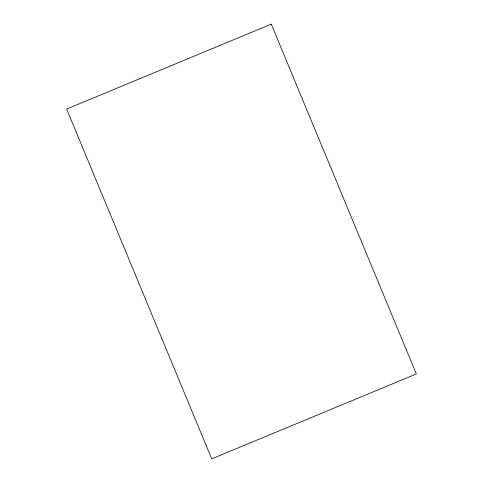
<?xml version="1.0" encoding="UTF-8"?>
<svg xmlns="http://www.w3.org/2000/svg" width="483" height="483" viewBox="0 0 483 483"><rect width="100%" height="100%" fill="white"/><g stroke="black" fill="none" stroke-linecap="round" stroke-linejoin="round"><path stroke-width="0.72" d="M271.271 24.15L66.624 109.043L211.729 458.85L416.376 373.957L271.271 24.15"/></g></svg>
